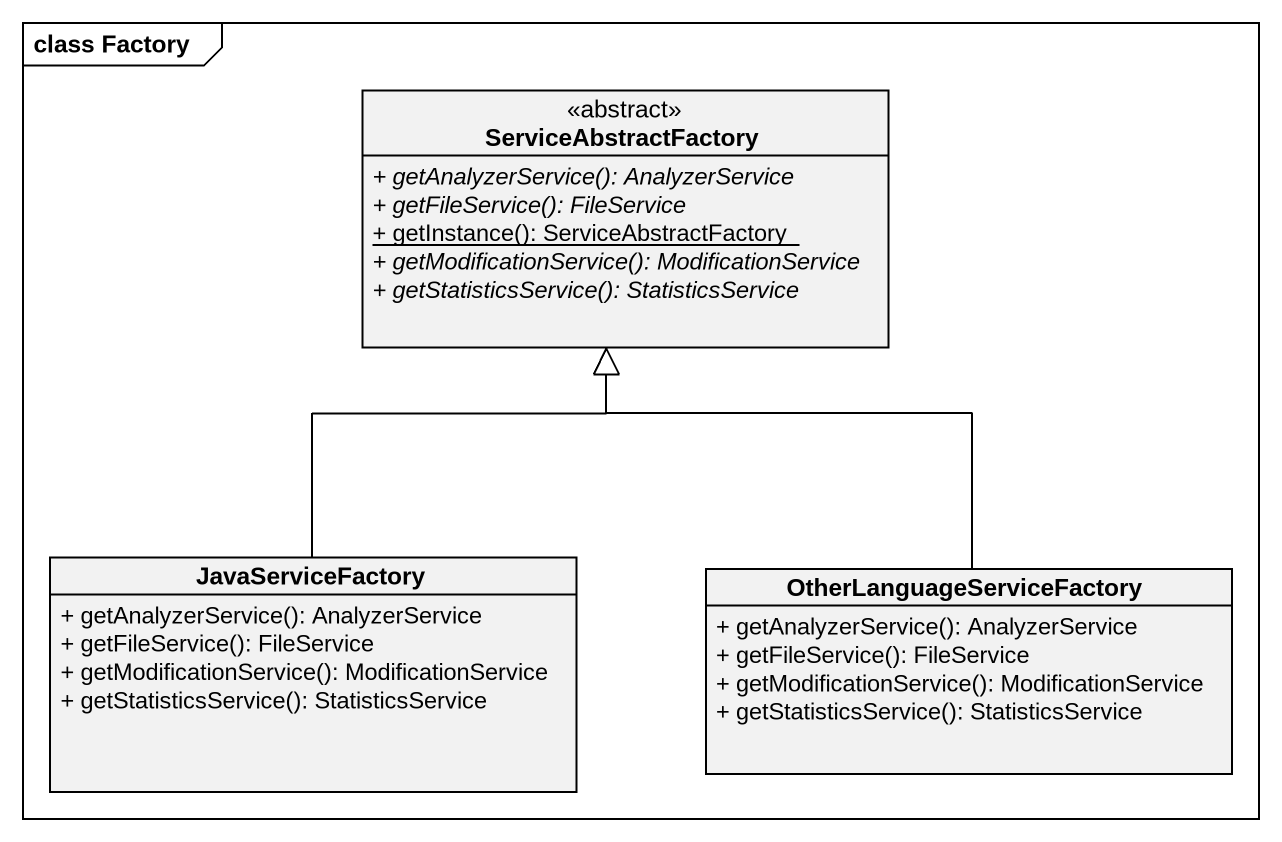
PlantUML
@startuml
mainframe class Factory
hide circle
hide empty members
skinparam classAttributeIconSize 0
class ServiceAbstractFactory <<abstract>> {
  {abstract} + getAnalyzerService(): AnalyzerService
  {abstract} + getFileService(): FileService
  {static} + getInstance(): ServiceAbstractFactory
  {abstract} + getModificationService(): ModificationService
  {abstract} + getStatisticsService(): StatisticsService
}
class JavaServiceFactory {
  + getAnalyzerService(): AnalyzerService
  + getFileService(): FileService
  + getModificationService(): ModificationService
  + getStatisticsService(): StatisticsService
}
class OtherLanguageServiceFactory {
  + getAnalyzerService(): AnalyzerService
  + getFileService(): FileService
  + getModificationService(): ModificationService
  + getStatisticsService(): StatisticsService
}
JavaServiceFactory -up-|> ServiceAbstractFactory
OtherLanguageServiceFactory -up-|> ServiceAbstractFactory
@enduml
